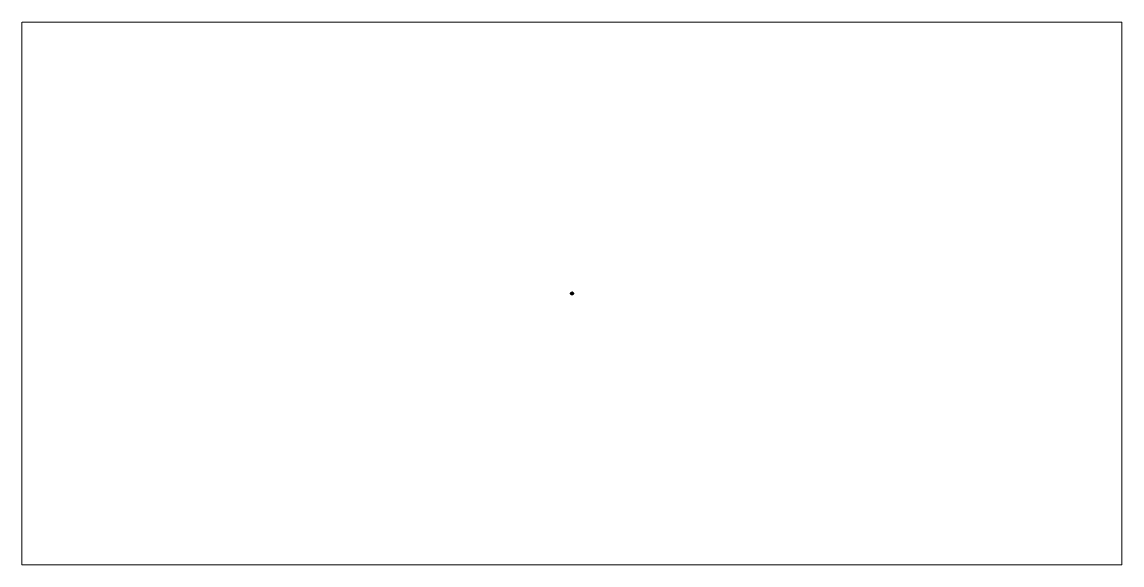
# Paper-space layout 'Layout1' of a CAD drawing. Header units: metres. Extents: x 0 to 965, y 0 to 476.
# The model-space entities are those that its viewports show. They can reach past a viewport. Long polylines and large blocks are cut down to what shows.
import ezdxf

# ---------------------------------------------------------------- set-up
doc = ezdxf.new("R2010")
doc.units = ezdxf.units.M

msp = doc.modelspace()

# ---------------------------------------------------------------- linework, layer by layer
at = {"color": 18, "linetype": 'Continuous', "lineweight": 70, "true_color": 0x000000}
for points in [[(7, 29), (12, 29), (12, 26), (13, 26), (13, 29), (15, 29), (15, 22), (17, 22), (17, 23), (15, 23), (15, 29), (18, 29), (18, 23), (18, 23), (18, 22), (18, 22), (18, 23), (18, 23), (18, 29), (21, 29), (21, 23), (19, 23), (19, 22), (21, 22), (21, 29), (32, 29), (32, 22), (33, 22), (33, 23), (32, 23), (32, 29), (34, 29), (34, 23), (34, 23), (34, 22), (35, 22), (35, 23), (35, 23), (35, 29), (37, 29), (37, 23), (36, 23), (36, 22), (37, 22), (37, 29), (51, 29), (51, 22), (52, 22), (52, 23), (51, 23), (51, 29), (54, 29), (54, 23), (53, 23), (53, 22), (54, 22), (54, 23), (54, 23), (54, 29), (56, 29), (56, 23), (55, 23), (55, 22), (56, 22), (56, 29), (59, 29), (59, 26), (59, 26), (59, 29), (65, 29), (65, 25), (59, 25), (59, 25), (59, 25), (59, 20), (59, 20), (59, 25), (65, 25), (65, 19), (59, 19), (59, 19), (59, 19), (59, 15), (59, 15), (59, 19), (65, 19), (65, 14), (59, 14), (59, 14), (59, 14), (59, 9), (59, 9), (59, 14), (65, 14), (65, 8), (59, 8), (59, 8), (59, 8), (59, 8), (65, 8), (65, 0), (49, 0), (49, 6), (48, 6), (48, 6), (49, 6), (49, 0), (44, 0), (44, 6), (46, 6), (46, 6), (42, 6), (42, 6), (44, 6), (44, 0), (38, 0), (38, 6), (40, 6), (40, 6), (37, 6), (37, 6), (38, 6), (38, 0), (33, 0), (33, 6), (35, 6), (35, 6), (31, 6), (31, 6), (33, 6), (33, 0), (28, 0), (28, 6), (29, 6), (29, 6), (26, 6), (26, 6), (27, 6), (27, 0), (22, 0), (22, 6), (24, 6), (24, 6), (20, 6), (20, 6), (22, 6), (22, 0), (17, 0), (17, 6), (18, 6), (18, 6), (16, 6), (16, 0), (7, 0), (7, 8), (13, 8), (13, 8), (12, 8), (12, 8), (7, 8), (7, 11), (12, 11), (12, 9), (13, 9), (13, 11), (12, 11), (12, 11), (7, 11), (7, 13), (12, 13), (12, 12), (13, 12), (13, 14), (12, 14), (12, 13), (7, 13), (7, 16), (12, 16), (12, 15), (13, 15), (13, 16), (12, 16), (12, 16), (7, 16), (7, 19), (12, 19), (12, 17), (13, 17), (13, 19), (12, 19), (12, 19), (7, 19), (7, 22), (12, 22), (12, 20), (13, 20), (13, 22), (12, 22), (12, 22), (7, 22), (7, 25), (12, 25), (12, 23), (13, 23), (13, 25), (12, 25), (12, 25), (7, 25), (7, 29)], [(20, 14), (20, 18), (15, 18), (15, 8), (20, 8), (20, 13), (20, 13), (20, 8), (15, 8), (15, 20), (20, 20), (20, 19), (20, 19), (20, 20), (15, 20), (15, 18), (20, 18), (20, 18), (20, 18), (20, 14), (20, 14)], [(24, 19), (24, 19), (23, 19), (23, 14), (32, 14), (32, 19), (30, 19), (30, 19), (33, 19), (33, 19), (32, 19), (32, 14), (36, 14), (36, 14), (23, 14), (23, 19), (24, 19)], [(39, 8), (39, 8), (40, 8), (40, 11), (37, 11), (37, 8), (38, 8), (38, 8), (33, 8), (33, 8), (37, 8), (37, 11), (23, 11), (23, 8), (25, 8), (25, 8), (23, 8), (23, 12), (40, 12), (40, 11), (40, 11), (40, 8), (44, 8), (44, 11), (41, 11), (41, 12), (45, 12), (45, 11), (44, 11), (44, 8), (49, 8), (49, 11), (46, 11), (46, 12), (49, 12), (49, 8), (39, 8)], [(27, 8), (32, 8), (32, 8), (27, 8), (27, 8)], [(37, 19), (37, 19), (37, 14), (37, 14), (37, 14), (37, 14), (37, 19), (37, 19), (37, 19)], [(43, 19), (43, 19), (40, 19), (40, 14), (43, 14), (43, 14), (40, 14), (40, 19), (43, 19)], [(44, 19), (44, 19), (44, 19), (44, 14), (44, 14), (44, 14), (49, 14), (49, 19), (46, 19), (46, 19), (49, 19), (49, 14), (44, 14), (44, 19), (45, 19), (45, 19), (44, 19)], [(52, 14), (52, 18), (56, 18), (56, 8), (52, 8), (52, 13), (52, 13), (52, 8), (56, 8), (56, 20), (52, 20), (52, 19), (52, 19), (52, 20), (56, 20), (56, 18), (52, 18), (52, 18), (52, 18), (52, 14), (52, 14)]]:
    msp.add_lwpolyline(points, close=True, dxfattribs=at)
at = {"color": 18, "linetype": 'Continuous', "lineweight": 25, "true_color": 0x000000}
for points in [[(7, 25), (9, 25), (9, 26), (7, 26), (7, 25)], [(7, 22), (9, 22), (9, 23), (7, 23), (7, 22)], [(7, 19), (9, 19), (9, 20), (7, 20), (7, 19)], [(7, 16), (9, 16), (9, 17), (7, 17), (7, 16)], [(7, 14), (9, 14), (9, 14), (7, 14), (7, 14)], [(7, 11), (9, 11), (9, 12), (7, 12), (7, 11)], [(7, 8), (9, 8), (9, 9), (7, 9), (7, 8)], [(8, 2), (10, 2), (10, 4), (8, 4), (8, 2)], [(9, 28), (12, 28), (12, 28), (9, 28), (9, 28)], [(9, 24), (12, 24), (12, 25), (9, 25), (9, 24)], [(9, 21), (12, 21), (12, 21), (9, 21), (9, 21)], [(9, 18), (12, 18), (12, 19), (9, 19), (9, 18)], [(9, 16), (12, 16), (12, 16), (9, 16), (9, 16)], [(9, 13), (12, 13), (12, 13), (9, 13), (9, 13)], [(9, 10), (12, 10), (12, 11), (9, 11), (9, 10)], [(13, 2), (15, 2), (15, 4), (13, 4), (13, 2)], [(15, 23), (16, 23), (16, 24), (15, 24), (15, 23)], [(17, 27), (18, 27), (18, 29), (17, 29), (17, 27)], [(17, 0), (18, 0), (18, 5), (17, 5), (17, 0)], [(19, 27), (18, 27), (18, 29), (19, 29), (19, 27)], [(21, 23), (20, 23), (20, 24), (21, 24), (21, 23)], [(21, 0), (22, 0), (22, 5), (21, 5), (21, 0)], [(22, 25), (24, 25), (24, 27), (22, 27), (22, 25)], [(22, 0), (23, 0), (23, 5), (22, 5), (22, 0)], [(31, 16), (31, 17), (24, 17), (24, 16), (31, 16)], [(26, 0), (27, 0), (27, 5), (26, 5), (26, 0)], [(28, 25), (30, 25), (30, 27), (28, 27), (28, 25)], [(28, 0), (28, 0), (28, 5), (28, 5), (28, 0)], [(32, 23), (32, 23), (32, 24), (32, 24), (32, 23)], [(32, 0), (33, 0), (33, 5), (32, 5), (32, 0)], [(33, 16), (35, 16), (35, 18), (33, 18), (33, 16)], [(33, 0), (34, 0), (34, 5), (33, 5), (33, 0)], [(34, 27), (34, 27), (34, 29), (34, 29), (34, 27)], [(35, 27), (35, 27), (35, 29), (35, 29), (35, 27)], [(37, 23), (37, 23), (37, 24), (37, 24), (37, 23)], [(37, 0), (38, 0), (38, 5), (37, 5), (37, 0)], [(40, 27), (39, 27), (39, 28), (40, 28), (40, 27)], [(40, 25), (39, 25), (39, 27), (40, 27), (40, 25)], [(40, 23), (39, 23), (39, 25), (40, 25), (40, 23)], [(39, 0), (39, 0), (39, 5), (39, 5), (39, 0)], [(40, 27), (41, 27), (41, 28), (40, 28), (40, 27)], [(40, 25), (41, 25), (41, 27), (40, 27), (40, 25)], [(40, 23), (41, 23), (41, 25), (40, 25), (40, 23)], [(42, 15), (43, 15), (43, 18), (42, 18), (42, 15)], [(44, 27), (43, 27), (43, 28), (44, 28), (44, 27)], [(44, 25), (43, 25), (43, 27), (44, 27), (44, 25)], [(44, 23), (43, 23), (43, 25), (44, 25), (44, 23)], [(43, 0), (44, 0), (44, 5), (43, 5), (43, 0)], [(44, 27), (45, 27), (45, 28), (44, 28), (44, 27)], [(44, 25), (45, 25), (45, 27), (44, 27), (44, 25)], [(44, 23), (45, 23), (45, 25), (44, 25), (44, 23)], [(44, 0), (45, 0), (45, 5), (44, 5), (44, 0)], [(46, 15), (47, 15), (47, 18), (46, 18), (46, 15)], [(48, 27), (47, 27), (47, 28), (48, 28), (48, 27)], [(48, 25), (47, 25), (47, 27), (48, 27), (48, 25)], [(48, 23), (47, 23), (47, 25), (48, 25), (48, 23)], [(48, 27), (49, 27), (49, 28), (48, 28), (48, 27)], [(48, 25), (49, 25), (49, 27), (48, 27), (48, 25)], [(48, 23), (49, 23), (49, 25), (48, 25), (48, 23)], [(48, 0), (49, 0), (49, 5), (48, 5), (48, 0)], [(50, 3), (50, 3), (50, 6), (50, 6), (50, 3)], [(50, 0), (50, 0), (50, 2), (50, 2), (50, 0)], [(51, 23), (51, 23), (51, 24), (51, 24), (51, 23)], [(52, 3), (53, 3), (53, 6), (52, 6), (52, 3)], [(52, 0), (53, 0), (53, 2), (52, 2), (52, 0)], [(53, 27), (53, 27), (53, 29), (53, 29), (53, 27)], [(55, 27), (54, 27), (54, 29), (55, 29), (55, 27)], [(55, 3), (56, 3), (56, 6), (55, 6), (55, 3)], [(55, 0), (56, 0), (56, 2), (55, 2), (55, 0)], [(56, 23), (56, 23), (56, 24), (56, 24), (56, 23)], [(57, 1), (59, 1), (59, 3), (57, 3), (57, 1)], [(59, 27), (60, 27), (60, 28), (59, 28), (59, 27)], [(59, 23), (60, 23), (60, 24), (59, 24), (59, 23)], [(59, 18), (60, 18), (60, 19), (59, 19), (59, 18)], [(59, 12), (60, 12), (60, 14), (59, 14), (59, 12)], [(61, 25), (65, 25), (65, 25), (61, 25), (61, 25)], [(61, 19), (65, 19), (65, 20), (61, 20), (61, 19)], [(61, 14), (65, 14), (65, 14), (61, 14), (61, 14)], [(61, 8), (65, 8), (65, 9), (61, 9), (61, 8)], [(62, 5), (64, 5), (64, 7), (62, 7), (62, 5)], [(62, 1), (64, 1), (64, 3), (62, 3), (62, 1)], [(63, 28), (65, 28), (65, 28), (63, 28), (63, 28)], [(63, 24), (65, 24), (65, 24), (63, 24), (63, 24)], [(63, 18), (65, 18), (65, 19), (63, 19), (63, 18)], [(63, 13), (65, 13), (65, 14), (63, 14), (63, 13)], [(64, 20), (65, 20), (65, 22), (64, 22), (64, 20)], [(64, 15), (65, 15), (65, 16), (64, 16), (64, 15)], [(64, 9), (65, 9), (65, 11), (64, 11), (64, 9)]]:
    msp.add_lwpolyline(points, close=True, dxfattribs=at)

psp = doc.layouts.get("Layout1")

# ---------------------------------------------------------------- viewports
at = {"layer": '0'}
psp.add_viewport(center=(482.6, 238.14), size=(965.2, 476.2775), view_center_point=(35.67, 14.29), view_height=28576.6511, dxfattribs=at)

doc.saveas('drawing.dxf')
